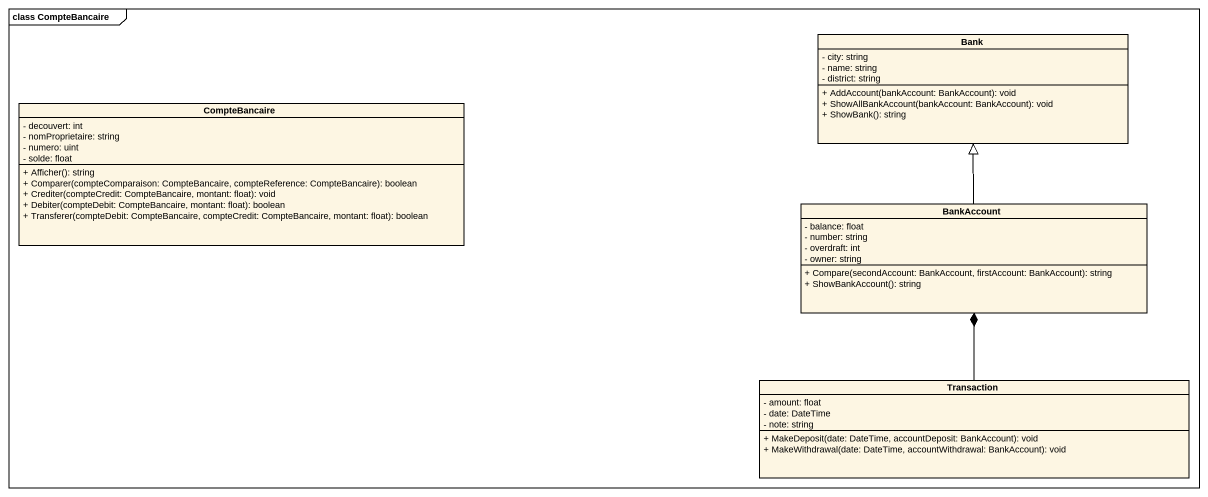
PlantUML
@startuml
mainframe class CompteBancaire
hide circle
hide empty members
skinparam classAttributeIconSize 0
class Bank {
  - city: string
  - name: string
  - district: string
  + AddAccount(bankAccount: BankAccount): void
  + ShowAllBankAccount(bankAccount: BankAccount): void
  + ShowBank(): string
}
class CompteBancaire {
  - decouvert: int
  - nomProprietaire: string
  - numero: uint
  - solde: float
  + Afficher(): string
  + Comparer(compteComparaison: CompteBancaire, compteReference: CompteBancaire): boolean
  + Crediter(compteCredit: CompteBancaire, montant: float): void
  + Debiter(compteDebit: CompteBancaire, montant: float): boolean
  + Transferer(compteDebit: CompteBancaire, compteCredit: CompteBancaire, montant: float): boolean
}
class BankAccount {
  - balance: float
  - number: string
  - overdraft: int
  - owner: string
  + Compare(secondAccount: BankAccount, firstAccount: BankAccount): string
  + ShowBankAccount(): string
}
class Transaction {
  - amount: float
  - date: DateTime
  - note: string
  + MakeDeposit(date: DateTime, accountDeposit: BankAccount): void
  + MakeWithdrawal(date: DateTime, accountWithdrawal: BankAccount): void
}
BankAccount -up-|> Bank
Transaction -up-* BankAccount
@enduml
